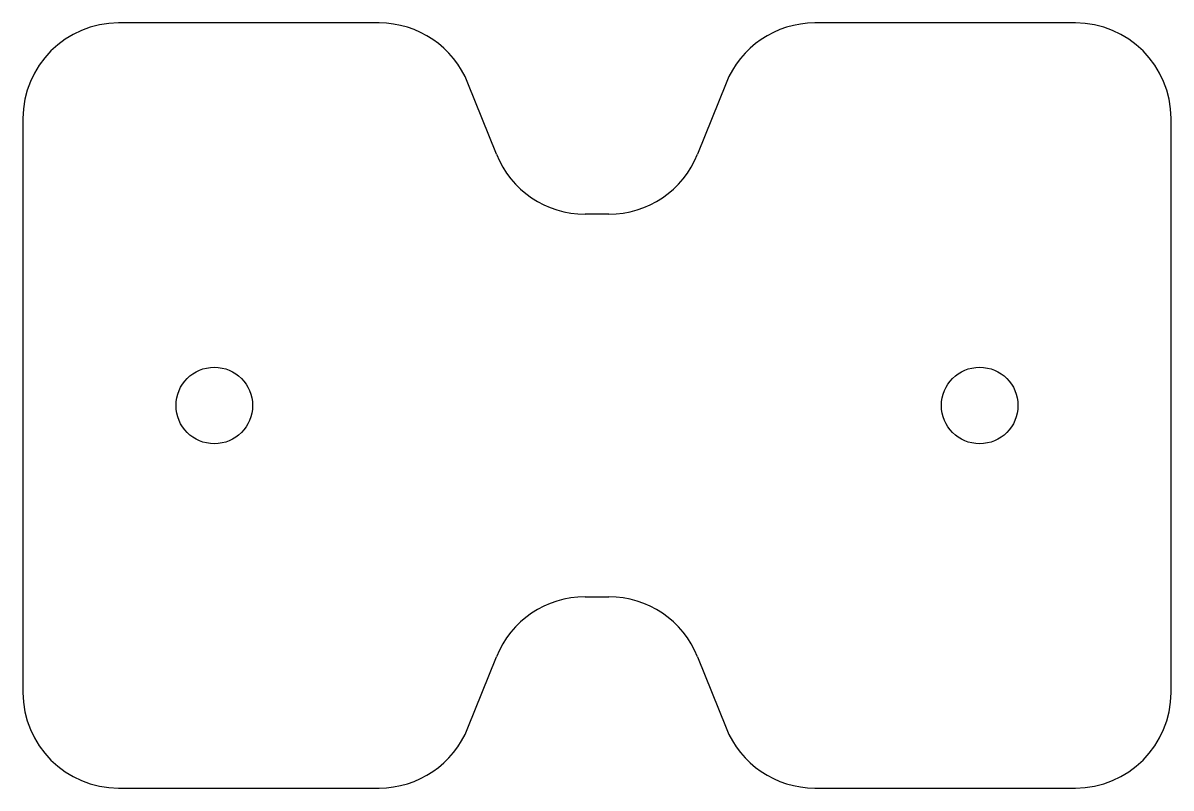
# Model space of a CAD drawing. Header units: millimetres. Extents: x -30 to 30, y -20 to 20.
import ezdxf

# ---------------------------------------------------------------- set-up
doc = ezdxf.new("R2010")
doc.units = ezdxf.units.MM

msp = doc.modelspace()

# ---------------------------------------------------------------- linework, layer by layer
at = {"color": 7, "linetype": 'Continuous', "lineweight": 25}
for p, q in [((-11.385, 20), (-25, 20)), ((25, 20), (11.385, 20)), ((-5.257, 13.143), (-6.743, 16.857)), ((6.743, 16.857), (5.257, 13.143)), ((-30, 15), (-30, -15)), ((30, -15), (30, 15)), ((0.615, 10), (-0.615, 10)), ((-0.615, -10), (0.615, -10)), ((-6.743, -16.857), (-5.257, -13.143)), ((5.257, -13.143), (6.743, -16.857)), ((-25, -20), (-11.385, -20)), ((11.385, -20), (25, -20))]:
    msp.add_line(p, q, dxfattribs=at)
for centre in [(-20, 0), (20, 0)]:
    msp.add_circle(centre, 2, dxfattribs=at)
for centre, start, end in [((-25, 15), 90, 180), ((-11.385, 15), 21.80141, 90), ((11.385, 15), 90, 158.19859), ((25, 15), 0, 90), ((-0.615, 15), 201.80141, 270), ((0.615, 15), 270, 338.19859), ((-0.615, -15), 90, 158.19859), ((0.615, -15), 21.80141, 90), ((-25, -15), 180, 270), ((25, -15), 270, 0), ((-11.385, -15), 270, 338.19859), ((11.385, -15), 201.80141, 270)]:
    msp.add_arc(centre, 5, start, end, dxfattribs=at)

doc.saveas('drawing.dxf')
